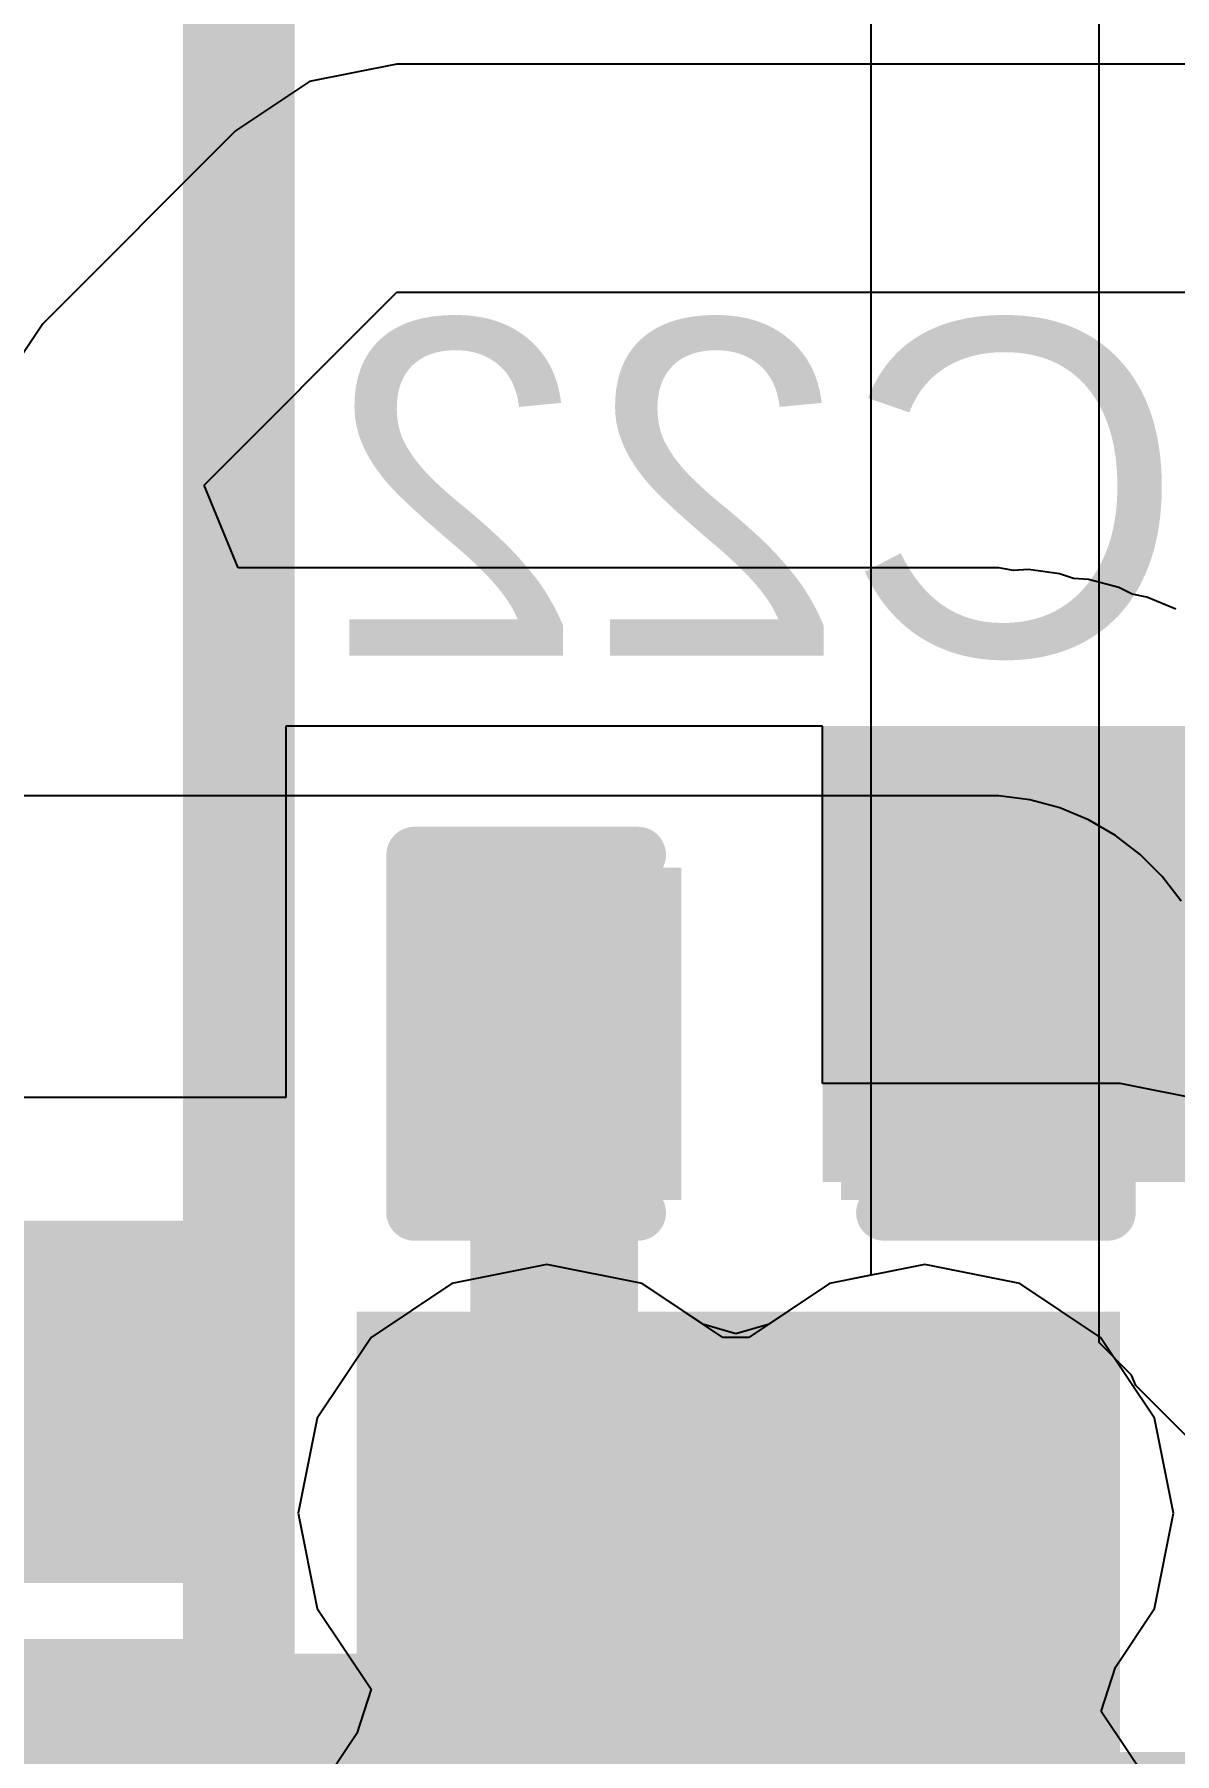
# Model space of a CAD drawing. Header units: inches. Extents: x 0 to 198, y 0 to 199.
# Drawn here: x 0.4381 to 0.5401, y 1.4124 to 1.5661 of the extents above; entities that cross this region are included whole.
import ezdxf

# ---------------------------------------------------------------- set-up
doc = ezdxf.new("R2010")
doc.units = ezdxf.units.IN
doc.header["$MEASUREMENT"] = 0
for name, color, linetype in [('Bottom Layer', 5, 'Continuous'), ('Bottom Overlay', 54, 'Continuous'), ('Bottom Paste', 16, 'Continuous'), ('Bottom Solder', 6, 'Continuous'), ('Drill Drawing', 1, 'Continuous'), ('Layer 1', 16, 'Continuous'), ('Layer 2', 76, 'Continuous'), ('Top Layer', 1, 'Continuous'), ('Top Overlay', 2, 'Continuous'), ('Via Holes', 16, 'Continuous')]:
    doc.layers.add(name, color=color, linetype=linetype)
doc.styles.add('Arial', font='', dxfattribs={"height": 0.2})
doc.styles.get('Arial').set_extended_font_data('Arial')

# ---------------------------------------------------------------- blocks, each defined once
blk = doc.blocks.new('BH_18650_B1BA002_19')
at = {"layer": 'Top Overlay'}
blk.add_lwpolyline([(-0.56498, -1.5175, 0.01, 0.01, 0), (-0.56498, 1.5175, 0.01, 0.01, 0)], format="xyseb", dxfattribs=at)
blk = doc.blocks.new('SOT_23_6_B_51')
at = {"layer": 'Bottom Layer'}
for points in [[(-0.07559, 0.04961), (-0.02756, 0.04961), (-0.02756, 0.0252), (-0.07559, 0.0252)], [(0.02756, 0.04961), (0.07559, 0.04961), (0.07559, 0.0252), (0.02756, 0.0252)], [(-0.07559, 0.01221), (-0.02756, 0.01221), (-0.02756, -0.0122), (-0.07559, -0.0122)], [(0.02756, 0.01221), (0.07559, 0.01221), (0.07559, -0.0122), (0.02756, -0.0122)], [(-0.07559, -0.0252), (-0.02756, -0.0252), (-0.02756, -0.04961), (-0.07559, -0.04961)], [(0.02756, -0.0252), (0.07559, -0.0252), (0.07559, -0.04961), (0.02756, -0.04961)]]:
    blk.add_hatch(color=5, dxfattribs=at).paths.add_polyline_path(points)
at = {"layer": 'Bottom Paste'}
for points in [[(-0.07559, 0.04961), (-0.02756, 0.04961), (-0.02756, 0.0252), (-0.07559, 0.0252)], [(0.02756, 0.04961), (0.07559, 0.04961), (0.07559, 0.0252), (0.02756, 0.0252)], [(-0.07559, 0.01221), (-0.02756, 0.01221), (-0.02756, -0.0122), (-0.07559, -0.0122)], [(0.02756, 0.01221), (0.07559, 0.01221), (0.07559, -0.0122), (0.02756, -0.0122)], [(-0.07559, -0.0252), (-0.02756, -0.0252), (-0.02756, -0.04961), (-0.07559, -0.04961)], [(0.02756, -0.0252), (0.07559, -0.0252), (0.07559, -0.04961), (0.02756, -0.04961)]]:
    blk.add_hatch(color=16, dxfattribs=at).paths.add_polyline_path(points)
at = {"layer": 'Bottom Solder'}
for points in [[(-0.07959, 0.05361), (-0.02356, 0.05361), (-0.02356, 0.0212), (-0.07959, 0.0212)], [(0.02356, 0.05361), (0.07959, 0.05361), (0.07959, 0.0212), (0.02356, 0.0212)], [(-0.07959, 0.01621), (-0.02356, 0.01621), (-0.02356, -0.0162), (-0.07959, -0.0162)], [(0.02356, 0.01621), (0.07959, 0.01621), (0.07959, -0.0162), (0.02356, -0.0162)], [(-0.07959, -0.0212), (-0.02356, -0.0212), (-0.02356, -0.05361), (-0.07959, -0.05361)], [(0.02356, -0.0212), (0.07959, -0.0212), (0.07959, -0.05361), (0.02356, -0.05361)]]:
    blk.add_hatch(color=6, dxfattribs=at).paths.add_polyline_path(points)
at = {"layer": 'Bottom Overlay'}
for points in [[(-0.035, 0.06, 0.005, 0.005, 0), (0.034, 0.06, 0.005, 0.005, 0)], [(-0.035, 0.05606, 0.005, 0.005, 0), (-0.035, 0.06, 0.005, 0.005, 0)], [(0.034, 0.05606, 0.005, 0.005, 0), (0.034, 0.06, 0.005, 0.005, 0)], [(-0.086, -0.033, 0.005, 0.005, 0), (-0.081, -0.038, 0.005, 0.005, 0)], [(-0.086, -0.043, 0.005, 0.005, 0), (-0.086, -0.033, 0.005, 0.005, 0)], [(-0.086, -0.043, 0.005, 0.005, 0), (-0.081, -0.038, 0.005, 0.005, 0)], [(-0.035, -0.06, 0.005, 0.005, 0), (-0.035, -0.05606, 0.005, 0.005, 0)], [(0.034, -0.06, 0.005, 0.005, 0), (0.034, -0.05606, 0.005, 0.005, 0)], [(-0.035, -0.06, 0.005, 0.005, 0), (0.034, -0.06, 0.005, 0.005, 0)]]:
    blk.add_lwpolyline(points, format="xyseb", dxfattribs=at)
for points in [[(-0.03625, 0.06, 0.0025, 0.0025, 1), (-0.03375, 0.06, 0.0025, 0.0025, 1)], [(-0.03625, 0.06, 0.0025, 0.0025, 1), (-0.03375, 0.06, 0.0025, 0.0025, 1)], [(0.03275, 0.06, 0.0025, 0.0025, 1), (0.03525, 0.06, 0.0025, 0.0025, 1)], [(0.03275, 0.06, 0.0025, 0.0025, 1), (0.03525, 0.06, 0.0025, 0.0025, 1)], [(-0.03625, 0.05606, 0.0025, 0.0025, 1), (-0.03375, 0.05606, 0.0025, 0.0025, 1)], [(0.03275, 0.05606, 0.0025, 0.0025, 1), (0.03525, 0.05606, 0.0025, 0.0025, 1)], [(-0.08725, -0.033, 0.0025, 0.0025, 1), (-0.08475, -0.033, 0.0025, 0.0025, 1)], [(-0.08725, -0.033, 0.0025, 0.0025, 1), (-0.08475, -0.033, 0.0025, 0.0025, 1)], [(-0.08225, -0.038, 0.0025, 0.0025, 1), (-0.07975, -0.038, 0.0025, 0.0025, 1)], [(-0.08225, -0.038, 0.0025, 0.0025, 1), (-0.07975, -0.038, 0.0025, 0.0025, 1)], [(-0.08725, -0.043, 0.0025, 0.0025, 1), (-0.08475, -0.043, 0.0025, 0.0025, 1)], [(-0.08725, -0.043, 0.0025, 0.0025, 1), (-0.08475, -0.043, 0.0025, 0.0025, 1)], [(-0.03625, -0.05606, 0.0025, 0.0025, 1), (-0.03375, -0.05606, 0.0025, 0.0025, 1)], [(0.03275, -0.05606, 0.0025, 0.0025, 1), (0.03525, -0.05606, 0.0025, 0.0025, 1)], [(-0.03625, -0.06, 0.0025, 0.0025, 1), (-0.03375, -0.06, 0.0025, 0.0025, 1)], [(-0.03625, -0.06, 0.0025, 0.0025, 1), (-0.03375, -0.06, 0.0025, 0.0025, 1)], [(0.03275, -0.06, 0.0025, 0.0025, 1), (0.03525, -0.06, 0.0025, 0.0025, 1)], [(0.03275, -0.06, 0.0025, 0.0025, 1), (0.03525, -0.06, 0.0025, 0.0025, 1)]]:
    blk.add_lwpolyline(points, format="xyseb", close=True, dxfattribs=at)
blk = doc.blocks.new('C___0402_B_355')
at = {"layer": 'Bottom Layer'}
for points in [[(-0.0095, 0.0125), (-0.0095, -0.0125), (-0.0275, -0.0125), (-0.0275, 0.0125)], [(0.0275, 0.0125), (0.0275, -0.0125), (0.0095, -0.0125), (0.0095, 0.0125)]]:
    blk.add_hatch(color=5, dxfattribs=at).paths.add_polyline_path(points)
at = {"layer": 'Bottom Paste'}
for points in [[(-0.0095, 0.0125), (-0.0095, -0.0125), (-0.0275, -0.0125), (-0.0275, 0.0125)], [(0.0275, 0.0125), (0.0275, -0.0125), (0.0095, -0.0125), (0.0095, 0.0125)]]:
    blk.add_hatch(color=16, dxfattribs=at).paths.add_polyline_path(points)
at = {"layer": 'Bottom Solder'}
for points in [[(-0.00714, 0.01486), (-0.00714, -0.01486), (-0.02986, -0.01486), (-0.02986, 0.01486)], [(0.02986, 0.01486), (0.02986, -0.01486), (0.00714, -0.01486), (0.00714, 0.01486)]]:
    blk.add_hatch(color=6, dxfattribs=at).paths.add_polyline_path(points)
at = {"layer": 'Bottom Overlay'}
for points in [[(-0.031, 0.016, 0.005, 0.005, 0), (-0.011, 0.016, 0.005, 0.005, 0)], [(-0.031, -0.016, 0.005, 0.005, 0), (-0.031, 0.016, 0.005, 0.005, 0)], [(0.011, 0.016, 0.005, 0.005, 0), (0.031, 0.016, 0.005, 0.005, 0)], [(0.031, -0.016, 0.005, 0.005, 0), (0.031, 0.016, 0.005, 0.005, 0)], [(-0.031, -0.016, 0.005, 0.005, 0), (-0.011, -0.016, 0.005, 0.005, 0)], [(0.011, -0.016, 0.005, 0.005, 0), (0.031, -0.016, 0.005, 0.005, 0)]]:
    blk.add_lwpolyline(points, format="xyseb", dxfattribs=at)
for points in [[(-0.03225, 0.016, 0.0025, 0.0025, 1), (-0.02975, 0.016, 0.0025, 0.0025, 1)], [(-0.03225, 0.016, 0.0025, 0.0025, 1), (-0.02975, 0.016, 0.0025, 0.0025, 1)], [(-0.01225, 0.016, 0.0025, 0.0025, 1), (-0.00975, 0.016, 0.0025, 0.0025, 1)], [(0.00975, 0.016, 0.0025, 0.0025, 1), (0.01225, 0.016, 0.0025, 0.0025, 1)], [(0.02975, 0.016, 0.0025, 0.0025, 1), (0.03225, 0.016, 0.0025, 0.0025, 1)], [(0.02975, 0.016, 0.0025, 0.0025, 1), (0.03225, 0.016, 0.0025, 0.0025, 1)], [(-0.03225, -0.016, 0.0025, 0.0025, 1), (-0.02975, -0.016, 0.0025, 0.0025, 1)], [(-0.03225, -0.016, 0.0025, 0.0025, 1), (-0.02975, -0.016, 0.0025, 0.0025, 1)], [(-0.01225, -0.016, 0.0025, 0.0025, 1), (-0.00975, -0.016, 0.0025, 0.0025, 1)], [(0.00975, -0.016, 0.0025, 0.0025, 1), (0.01225, -0.016, 0.0025, 0.0025, 1)], [(0.02975, -0.016, 0.0025, 0.0025, 1), (0.03225, -0.016, 0.0025, 0.0025, 1)], [(0.02975, -0.016, 0.0025, 0.0025, 1), (0.03225, -0.016, 0.0025, 0.0025, 1)]]:
    blk.add_lwpolyline(points, format="xyseb", close=True, dxfattribs=at)

msp = doc.modelspace()

# ---------------------------------------------------------------- hatches: boundary and pattern name
at = {"layer": 'Bottom Layer'}
for points in [[(0.50859, 1.46348), (0.59162, 1.46348), (0.59162, 1.50423), (0.50859, 1.50423)], [(0.46694, 1.38158), (0.53519, 1.38158), (0.53519, 1.45189), (0.46694, 1.45189)], [(0.40784, 1.39176), (0.535, 1.39176), (0.535, 1.42133), (0.40784, 1.42133)], [(0.43186, 1.39992), (0.5706, 1.39992), (0.5706, 1.41252), (0.43186, 1.41252)]]:
    msp.add_hatch(color=5, dxfattribs=at).paths.add_polyline_path(points)
h = msp.add_hatch(color=5, dxfattribs=at)
edge = h.paths.add_edge_path()
edge.add_arc((0.48394, 1.43386), 0.01181, 0, 360)
h = msp.add_hatch(color=5, dxfattribs=at)
edge = h.paths.add_edge_path()
edge.add_arc((0.51773, 1.43386), 0.01181, 0, 360)
at = {"layer": 'Layer 1'}
h = msp.add_hatch(color=16, dxfattribs=at)
edge = h.paths.add_edge_path()
edge.add_arc((0.48394, 1.43386), 0.01181, 0, 360)
h = msp.add_hatch(color=16, dxfattribs=at)
edge = h.paths.add_edge_path()
edge.add_arc((0.51773, 1.43386), 0.01181, 0, 360)
at = {"layer": 'Layer 2'}
h = msp.add_hatch(color=76, dxfattribs=at)
edge = h.paths.add_edge_path()
edge.add_arc((0.48394, 1.43386), 0.01181, 0, 360)
h = msp.add_hatch(color=76, dxfattribs=at)
edge = h.paths.add_edge_path()
edge.add_arc((0.51773, 1.43386), 0.01181, 0, 360)
at = {"layer": 'Top Layer'}
h = msp.add_hatch(color=1, dxfattribs=at)
edge = h.paths.add_edge_path()
edge.add_arc((0.48394, 1.43386), 0.01181, 0, 360)
h = msp.add_hatch(color=1, dxfattribs=at)
edge = h.paths.add_edge_path()
edge.add_arc((0.51773, 1.43386), 0.01181, 0, 360)
at = {"layer": 'Via Holes'}
h = msp.add_hatch(color=7, dxfattribs=at)
edge = h.paths.add_edge_path()
edge.add_arc((0.48394, 1.43386), 0.00591, 0, 360)
h = msp.add_hatch(color=7, dxfattribs=at)
edge = h.paths.add_edge_path()
edge.add_arc((0.51773, 1.43386), 0.00591, 0, 360)

# ---------------------------------------------------------------- linework, layer by layer
at = {"layer": 'Bottom Layer'}
for p, q in [((0.50859, 1.50423), (0.46059, 1.50423)), ((0.46059, 1.50423), (0.46059, 1.47103)), ((0.50859, 1.47228), (0.50859, 1.50423)), ((0.53519, 1.47228), (0.50859, 1.47228)), ((0.54299, 1.47073), (0.53519, 1.47228)), ((0.46059, 1.47103), (0.42717, 1.47103))]:
    msp.add_line(p, q, dxfattribs=at)
for points in [[(0.48459, 1.4355, 0.015, 0.015, 0), (0.48459, 1.47673, 0.015, 0.015, 0)], [(0.52009, 1.47427, 0.015, 0.015, 0), (0.52159, 1.47577, 0.015, 0.015, 0)], [(0.52159, 1.47673, 0.015, 0.015, 0), (0.58566, 1.47673, 0.015, 0.015, 0)], [(0.52159, 1.47577, 0.015, 0.015, 0), (0.52159, 1.47673, 0.015, 0.015, 0)], [(0.4813, 1.43221, 0.01, 0.01, 0), (0.48459, 1.4355, 0.01, 0.01, 0)]]:
    msp.add_lwpolyline(points, format="xyseb", dxfattribs=at)
for points in [[(0.48084, 1.47673, 0.0075, 0.0075, 1), (0.48834, 1.47673, 0.0075, 0.0075, 1)], [(0.51784, 1.47673, 0.0075, 0.0075, 1), (0.52534, 1.47673, 0.0075, 0.0075, 1)], [(0.51784, 1.47673, 0.0075, 0.0075, 1), (0.52534, 1.47673, 0.0075, 0.0075, 1)], [(0.51784, 1.47577, 0.0075, 0.0075, 1), (0.52534, 1.47577, 0.0075, 0.0075, 1)], [(0.51784, 1.47577, 0.0075, 0.0075, 1), (0.52534, 1.47577, 0.0075, 0.0075, 1)], [(0.51634, 1.47427, 0.0075, 0.0075, 1), (0.52384, 1.47427, 0.0075, 0.0075, 1)], [(0.48084, 1.4355, 0.0075, 0.0075, 1), (0.48834, 1.4355, 0.0075, 0.0075, 1)], [(0.48209, 1.4355, 0.005, 0.005, 1), (0.48709, 1.4355, 0.005, 0.005, 1)], [(0.4788, 1.43221, 0.005, 0.005, 1), (0.4838, 1.43221, 0.005, 0.005, 1)]]:
    msp.add_lwpolyline(points, format="xyseb", close=True, dxfattribs=at)
at = {"layer": 'Drill Drawing'}
for points in [[(0.47894, 1.43885, 0.002, 0.002, 0), (0.47894, 1.44386, 0.002, 0.002, 0)], [(0.47894, 1.44386, 0.002, 0.002, 0), (0.48894, 1.44386, 0.002, 0.002, 0)], [(0.48894, 1.43885, 0.002, 0.002, 0), (0.48894, 1.44386, 0.002, 0.002, 0)], [(0.51273, 1.43885, 0.002, 0.002, 0), (0.51273, 1.44386, 0.002, 0.002, 0)], [(0.51273, 1.44386, 0.002, 0.002, 0), (0.52273, 1.44386, 0.002, 0.002, 0)], [(0.52273, 1.43885, 0.002, 0.002, 0), (0.52273, 1.44386, 0.002, 0.002, 0)], [(0.48094, 1.43685, 0.002, 0.002, 0), (0.48094, 1.43986, 0.002, 0.002, 0)], [(0.48094, 1.43986, 0.002, 0.002, 0), (0.48694, 1.43986, 0.002, 0.002, 0)], [(0.48694, 1.43685, 0.002, 0.002, 0), (0.48694, 1.43986, 0.002, 0.002, 0)], [(0.51473, 1.43685, 0.002, 0.002, 0), (0.51473, 1.43986, 0.002, 0.002, 0)], [(0.51473, 1.43986, 0.002, 0.002, 0), (0.52073, 1.43986, 0.002, 0.002, 0)], [(0.52073, 1.43685, 0.002, 0.002, 0), (0.52073, 1.43986, 0.002, 0.002, 0)], [(0.47394, 1.42885, 0.002, 0.002, 0), (0.47394, 1.43885, 0.002, 0.002, 0)], [(0.47394, 1.43885, 0.002, 0.002, 0), (0.47894, 1.43885, 0.002, 0.002, 0)], [(0.48894, 1.43885, 0.002, 0.002, 0), (0.49394, 1.43885, 0.002, 0.002, 0)], [(0.49394, 1.42885, 0.002, 0.002, 0), (0.49394, 1.43885, 0.002, 0.002, 0)], [(0.50773, 1.42885, 0.002, 0.002, 0), (0.50773, 1.43885, 0.002, 0.002, 0)], [(0.50773, 1.43885, 0.002, 0.002, 0), (0.51273, 1.43885, 0.002, 0.002, 0)], [(0.52273, 1.43885, 0.002, 0.002, 0), (0.52773, 1.43885, 0.002, 0.002, 0)], [(0.52773, 1.42885, 0.002, 0.002, 0), (0.52773, 1.43885, 0.002, 0.002, 0)], [(0.47794, 1.43085, 0.002, 0.002, 0), (0.47794, 1.43685, 0.002, 0.002, 0)], [(0.47794, 1.43685, 0.002, 0.002, 0), (0.48094, 1.43685, 0.002, 0.002, 0)], [(0.48694, 1.43685, 0.002, 0.002, 0), (0.48994, 1.43685, 0.002, 0.002, 0)], [(0.48994, 1.43085, 0.002, 0.002, 0), (0.48994, 1.43685, 0.002, 0.002, 0)], [(0.51173, 1.43085, 0.002, 0.002, 0), (0.51173, 1.43685, 0.002, 0.002, 0)], [(0.51173, 1.43685, 0.002, 0.002, 0), (0.51473, 1.43685, 0.002, 0.002, 0)], [(0.52073, 1.43685, 0.002, 0.002, 0), (0.52373, 1.43685, 0.002, 0.002, 0)], [(0.52373, 1.43085, 0.002, 0.002, 0), (0.52373, 1.43685, 0.002, 0.002, 0)], [(0.47794, 1.43085, 0.002, 0.002, 0), (0.48094, 1.43085, 0.002, 0.002, 0)], [(0.48094, 1.42786, 0.002, 0.002, 0), (0.48094, 1.43085, 0.002, 0.002, 0)], [(0.48694, 1.43085, 0.002, 0.002, 0), (0.48994, 1.43085, 0.002, 0.002, 0)], [(0.48694, 1.42786, 0.002, 0.002, 0), (0.48694, 1.43085, 0.002, 0.002, 0)], [(0.51173, 1.43085, 0.002, 0.002, 0), (0.51473, 1.43085, 0.002, 0.002, 0)], [(0.51473, 1.42786, 0.002, 0.002, 0), (0.51473, 1.43085, 0.002, 0.002, 0)], [(0.52073, 1.43085, 0.002, 0.002, 0), (0.52373, 1.43085, 0.002, 0.002, 0)], [(0.52073, 1.42786, 0.002, 0.002, 0), (0.52073, 1.43085, 0.002, 0.002, 0)], [(0.47394, 1.42885, 0.002, 0.002, 0), (0.47894, 1.42885, 0.002, 0.002, 0)], [(0.47894, 1.42386, 0.002, 0.002, 0), (0.47894, 1.42885, 0.002, 0.002, 0)], [(0.48894, 1.42885, 0.002, 0.002, 0), (0.49394, 1.42885, 0.002, 0.002, 0)], [(0.48894, 1.42386, 0.002, 0.002, 0), (0.48894, 1.42885, 0.002, 0.002, 0)], [(0.50773, 1.42885, 0.002, 0.002, 0), (0.51273, 1.42885, 0.002, 0.002, 0)], [(0.51273, 1.42386, 0.002, 0.002, 0), (0.51273, 1.42885, 0.002, 0.002, 0)], [(0.52273, 1.42885, 0.002, 0.002, 0), (0.52773, 1.42885, 0.002, 0.002, 0)], [(0.52273, 1.42386, 0.002, 0.002, 0), (0.52273, 1.42885, 0.002, 0.002, 0)], [(0.48094, 1.42786, 0.002, 0.002, 0), (0.48694, 1.42786, 0.002, 0.002, 0)], [(0.51473, 1.42786, 0.002, 0.002, 0), (0.52073, 1.42786, 0.002, 0.002, 0)], [(0.47894, 1.42386, 0.002, 0.002, 0), (0.48894, 1.42386, 0.002, 0.002, 0)], [(0.51273, 1.42386, 0.002, 0.002, 0), (0.52273, 1.42386, 0.002, 0.002, 0)]]:
    msp.add_lwpolyline(points, format="xyseb", dxfattribs=at)
for points in [[(0.47844, 1.44386, 0.001, 0.001, 1), (0.47944, 1.44386, 0.001, 0.001, 1)], [(0.47844, 1.44386, 0.001, 0.001, 1), (0.47944, 1.44386, 0.001, 0.001, 1)], [(0.48844, 1.44386, 0.001, 0.001, 1), (0.48944, 1.44386, 0.001, 0.001, 1)], [(0.48844, 1.44386, 0.001, 0.001, 1), (0.48944, 1.44386, 0.001, 0.001, 1)], [(0.51223, 1.44386, 0.001, 0.001, 1), (0.51323, 1.44386, 0.001, 0.001, 1)], [(0.51223, 1.44386, 0.001, 0.001, 1), (0.51323, 1.44386, 0.001, 0.001, 1)], [(0.52223, 1.44386, 0.001, 0.001, 1), (0.52323, 1.44386, 0.001, 0.001, 1)], [(0.52223, 1.44386, 0.001, 0.001, 1), (0.52323, 1.44386, 0.001, 0.001, 1)], [(0.48044, 1.43986, 0.001, 0.001, 1), (0.48144, 1.43986, 0.001, 0.001, 1)], [(0.48044, 1.43986, 0.001, 0.001, 1), (0.48144, 1.43986, 0.001, 0.001, 1)], [(0.48644, 1.43986, 0.001, 0.001, 1), (0.48744, 1.43986, 0.001, 0.001, 1)], [(0.48644, 1.43986, 0.001, 0.001, 1), (0.48744, 1.43986, 0.001, 0.001, 1)], [(0.51423, 1.43986, 0.001, 0.001, 1), (0.51523, 1.43986, 0.001, 0.001, 1)], [(0.51423, 1.43986, 0.001, 0.001, 1), (0.51523, 1.43986, 0.001, 0.001, 1)], [(0.52023, 1.43986, 0.001, 0.001, 1), (0.52123, 1.43986, 0.001, 0.001, 1)], [(0.52023, 1.43986, 0.001, 0.001, 1), (0.52123, 1.43986, 0.001, 0.001, 1)], [(0.47344, 1.43885, 0.001, 0.001, 1), (0.47444, 1.43885, 0.001, 0.001, 1)], [(0.47344, 1.43885, 0.001, 0.001, 1), (0.47444, 1.43885, 0.001, 0.001, 1)], [(0.47844, 1.43885, 0.001, 0.001, 1), (0.47944, 1.43885, 0.001, 0.001, 1)], [(0.47844, 1.43885, 0.001, 0.001, 1), (0.47944, 1.43885, 0.001, 0.001, 1)], [(0.48844, 1.43885, 0.001, 0.001, 1), (0.48944, 1.43885, 0.001, 0.001, 1)], [(0.48844, 1.43885, 0.001, 0.001, 1), (0.48944, 1.43885, 0.001, 0.001, 1)], [(0.49344, 1.43885, 0.001, 0.001, 1), (0.49444, 1.43885, 0.001, 0.001, 1)], [(0.49344, 1.43885, 0.001, 0.001, 1), (0.49444, 1.43885, 0.001, 0.001, 1)], [(0.50723, 1.43885, 0.001, 0.001, 1), (0.50823, 1.43885, 0.001, 0.001, 1)], [(0.50723, 1.43885, 0.001, 0.001, 1), (0.50823, 1.43885, 0.001, 0.001, 1)], [(0.51223, 1.43885, 0.001, 0.001, 1), (0.51323, 1.43885, 0.001, 0.001, 1)], [(0.51223, 1.43885, 0.001, 0.001, 1), (0.51323, 1.43885, 0.001, 0.001, 1)], [(0.52223, 1.43885, 0.001, 0.001, 1), (0.52323, 1.43885, 0.001, 0.001, 1)], [(0.52223, 1.43885, 0.001, 0.001, 1), (0.52323, 1.43885, 0.001, 0.001, 1)], [(0.52723, 1.43885, 0.001, 0.001, 1), (0.52823, 1.43885, 0.001, 0.001, 1)], [(0.52723, 1.43885, 0.001, 0.001, 1), (0.52823, 1.43885, 0.001, 0.001, 1)], [(0.47744, 1.43685, 0.001, 0.001, 1), (0.47844, 1.43685, 0.001, 0.001, 1)], [(0.47744, 1.43685, 0.001, 0.001, 1), (0.47844, 1.43685, 0.001, 0.001, 1)], [(0.48044, 1.43685, 0.001, 0.001, 1), (0.48144, 1.43685, 0.001, 0.001, 1)], [(0.48044, 1.43685, 0.001, 0.001, 1), (0.48144, 1.43685, 0.001, 0.001, 1)], [(0.48644, 1.43685, 0.001, 0.001, 1), (0.48744, 1.43685, 0.001, 0.001, 1)], [(0.48644, 1.43685, 0.001, 0.001, 1), (0.48744, 1.43685, 0.001, 0.001, 1)], [(0.48944, 1.43685, 0.001, 0.001, 1), (0.49044, 1.43685, 0.001, 0.001, 1)], [(0.48944, 1.43685, 0.001, 0.001, 1), (0.49044, 1.43685, 0.001, 0.001, 1)], [(0.51123, 1.43685, 0.001, 0.001, 1), (0.51223, 1.43685, 0.001, 0.001, 1)], [(0.51123, 1.43685, 0.001, 0.001, 1), (0.51223, 1.43685, 0.001, 0.001, 1)], [(0.51423, 1.43685, 0.001, 0.001, 1), (0.51523, 1.43685, 0.001, 0.001, 1)], [(0.51423, 1.43685, 0.001, 0.001, 1), (0.51523, 1.43685, 0.001, 0.001, 1)], [(0.52023, 1.43685, 0.001, 0.001, 1), (0.52123, 1.43685, 0.001, 0.001, 1)], [(0.52023, 1.43685, 0.001, 0.001, 1), (0.52123, 1.43685, 0.001, 0.001, 1)], [(0.52323, 1.43685, 0.001, 0.001, 1), (0.52423, 1.43685, 0.001, 0.001, 1)], [(0.52323, 1.43685, 0.001, 0.001, 1), (0.52423, 1.43685, 0.001, 0.001, 1)], [(0.47744, 1.43085, 0.001, 0.001, 1), (0.47844, 1.43085, 0.001, 0.001, 1)], [(0.47744, 1.43085, 0.001, 0.001, 1), (0.47844, 1.43085, 0.001, 0.001, 1)], [(0.48044, 1.43085, 0.001, 0.001, 1), (0.48144, 1.43085, 0.001, 0.001, 1)], [(0.48044, 1.43085, 0.001, 0.001, 1), (0.48144, 1.43085, 0.001, 0.001, 1)], [(0.48644, 1.43085, 0.001, 0.001, 1), (0.48744, 1.43085, 0.001, 0.001, 1)], [(0.48644, 1.43085, 0.001, 0.001, 1), (0.48744, 1.43085, 0.001, 0.001, 1)], [(0.48944, 1.43085, 0.001, 0.001, 1), (0.49044, 1.43085, 0.001, 0.001, 1)], [(0.48944, 1.43085, 0.001, 0.001, 1), (0.49044, 1.43085, 0.001, 0.001, 1)], [(0.51123, 1.43085, 0.001, 0.001, 1), (0.51223, 1.43085, 0.001, 0.001, 1)], [(0.51123, 1.43085, 0.001, 0.001, 1), (0.51223, 1.43085, 0.001, 0.001, 1)], [(0.51423, 1.43085, 0.001, 0.001, 1), (0.51523, 1.43085, 0.001, 0.001, 1)], [(0.51423, 1.43085, 0.001, 0.001, 1), (0.51523, 1.43085, 0.001, 0.001, 1)], [(0.52023, 1.43085, 0.001, 0.001, 1), (0.52123, 1.43085, 0.001, 0.001, 1)], [(0.52023, 1.43085, 0.001, 0.001, 1), (0.52123, 1.43085, 0.001, 0.001, 1)], [(0.52323, 1.43085, 0.001, 0.001, 1), (0.52423, 1.43085, 0.001, 0.001, 1)], [(0.52323, 1.43085, 0.001, 0.001, 1), (0.52423, 1.43085, 0.001, 0.001, 1)], [(0.47344, 1.42885, 0.001, 0.001, 1), (0.47444, 1.42885, 0.001, 0.001, 1)], [(0.47344, 1.42885, 0.001, 0.001, 1), (0.47444, 1.42885, 0.001, 0.001, 1)], [(0.47844, 1.42885, 0.001, 0.001, 1), (0.47944, 1.42885, 0.001, 0.001, 1)], [(0.47844, 1.42885, 0.001, 0.001, 1), (0.47944, 1.42885, 0.001, 0.001, 1)], [(0.48844, 1.42885, 0.001, 0.001, 1), (0.48944, 1.42885, 0.001, 0.001, 1)], [(0.48844, 1.42885, 0.001, 0.001, 1), (0.48944, 1.42885, 0.001, 0.001, 1)], [(0.49344, 1.42885, 0.001, 0.001, 1), (0.49444, 1.42885, 0.001, 0.001, 1)], [(0.49344, 1.42885, 0.001, 0.001, 1), (0.49444, 1.42885, 0.001, 0.001, 1)], [(0.50723, 1.42885, 0.001, 0.001, 1), (0.50823, 1.42885, 0.001, 0.001, 1)], [(0.50723, 1.42885, 0.001, 0.001, 1), (0.50823, 1.42885, 0.001, 0.001, 1)], [(0.51223, 1.42885, 0.001, 0.001, 1), (0.51323, 1.42885, 0.001, 0.001, 1)], [(0.51223, 1.42885, 0.001, 0.001, 1), (0.51323, 1.42885, 0.001, 0.001, 1)], [(0.52223, 1.42885, 0.001, 0.001, 1), (0.52323, 1.42885, 0.001, 0.001, 1)], [(0.52223, 1.42885, 0.001, 0.001, 1), (0.52323, 1.42885, 0.001, 0.001, 1)], [(0.52723, 1.42885, 0.001, 0.001, 1), (0.52823, 1.42885, 0.001, 0.001, 1)], [(0.52723, 1.42885, 0.001, 0.001, 1), (0.52823, 1.42885, 0.001, 0.001, 1)], [(0.48044, 1.42786, 0.001, 0.001, 1), (0.48144, 1.42786, 0.001, 0.001, 1)], [(0.48044, 1.42786, 0.001, 0.001, 1), (0.48144, 1.42786, 0.001, 0.001, 1)], [(0.48644, 1.42786, 0.001, 0.001, 1), (0.48744, 1.42786, 0.001, 0.001, 1)], [(0.48644, 1.42786, 0.001, 0.001, 1), (0.48744, 1.42786, 0.001, 0.001, 1)], [(0.51423, 1.42786, 0.001, 0.001, 1), (0.51523, 1.42786, 0.001, 0.001, 1)], [(0.51423, 1.42786, 0.001, 0.001, 1), (0.51523, 1.42786, 0.001, 0.001, 1)], [(0.52023, 1.42786, 0.001, 0.001, 1), (0.52123, 1.42786, 0.001, 0.001, 1)], [(0.52023, 1.42786, 0.001, 0.001, 1), (0.52123, 1.42786, 0.001, 0.001, 1)], [(0.47844, 1.42386, 0.001, 0.001, 1), (0.47944, 1.42386, 0.001, 0.001, 1)], [(0.47844, 1.42386, 0.001, 0.001, 1), (0.47944, 1.42386, 0.001, 0.001, 1)], [(0.48844, 1.42386, 0.001, 0.001, 1), (0.48944, 1.42386, 0.001, 0.001, 1)], [(0.48844, 1.42386, 0.001, 0.001, 1), (0.48944, 1.42386, 0.001, 0.001, 1)], [(0.51223, 1.42386, 0.001, 0.001, 1), (0.51323, 1.42386, 0.001, 0.001, 1)], [(0.51223, 1.42386, 0.001, 0.001, 1), (0.51323, 1.42386, 0.001, 0.001, 1)], [(0.52223, 1.42386, 0.001, 0.001, 1), (0.52323, 1.42386, 0.001, 0.001, 1)], [(0.52223, 1.42386, 0.001, 0.001, 1), (0.52323, 1.42386, 0.001, 0.001, 1)]]:
    msp.add_lwpolyline(points, format="xyseb", close=True, dxfattribs=at)
at = {"layer": 'Layer 1'}
for p, q in [((0.48394, 1.45609), (0.47543, 1.4544)), ((0.49245, 1.4544), (0.48394, 1.45609)), ((0.51773, 1.45609), (0.50922, 1.4544)), ((0.52624, 1.4544), (0.51773, 1.45609)), ((0.47543, 1.4544), (0.46822, 1.44958)), ((0.49967, 1.44958), (0.49245, 1.4544)), ((0.50922, 1.4544), (0.502, 1.44958)), ((0.53345, 1.44958), (0.52624, 1.4544)), ((0.46822, 1.44958), (0.4634, 1.44237)), ((0.502, 1.44958), (0.49967, 1.44958)), ((0.53827, 1.44237), (0.53345, 1.44958)), ((0.4634, 1.44237), (0.46171, 1.43386)), ((0.53996, 1.43386), (0.53827, 1.44237)), ((0.46171, 1.43386), (0.4634, 1.42534)), ((0.53827, 1.42534), (0.53996, 1.43386)), ((0.4634, 1.42534), (0.46822, 1.41813)), ((0.53478, 1.42011), (0.53827, 1.42534)), ((0.53351, 1.41615), (0.53478, 1.42011)), ((0.46822, 1.41813), (0.46695, 1.41417)), ((0.53833, 1.40893), (0.53351, 1.41615)), ((0.46695, 1.41417), (0.46345, 1.40893))]:
    msp.add_line(p, q, dxfattribs=at)
at = {"layer": 'Layer 2'}
for p, q in [((0.47051, 1.5634), (0.46271, 1.56185)), ((1.52807, 1.5634), (0.47051, 1.5634)), ((0.46271, 1.56185), (0.45609, 1.55743)), ((0.45609, 1.55743), (0.43887, 1.5402)), ((0.45329, 1.52578), (0.47051, 1.54301)), ((0.47051, 1.54301), (1.52807, 1.54301)), ((0.43887, 1.5402), (0.43445, 1.53359)), ((0.45635, 1.51839), (0.45329, 1.52578)), ((0.52434, 1.51839), (0.45635, 1.51839)), ((0.52566, 1.51813), (0.52434, 1.51839)), ((0.527, 1.51822), (0.52566, 1.51813)), ((0.52977, 1.51785), (0.527, 1.51822)), ((0.53104, 1.51742), (0.52977, 1.51785)), ((0.53238, 1.51733), (0.53104, 1.51742)), ((0.53508, 1.51661), (0.53238, 1.51733)), ((0.53628, 1.51602), (0.53508, 1.51661)), ((0.5376, 1.51575), (0.53628, 1.51602)), ((0.54018, 1.51469), (0.5376, 1.51575)), ((0.52295, 1.498), (0.31699, 1.498)), ((0.52434, 1.498), (0.52295, 1.498)), ((0.52295, 1.498), (0.52295, 1.498)), ((0.52711, 1.49764), (0.52434, 1.498)), ((0.5298, 1.49691), (0.52711, 1.49764)), ((0.53237, 1.49585), (0.5298, 1.49691)), ((0.53479, 1.49445), (0.53237, 1.49585)), ((0.537, 1.49276), (0.53479, 1.49445)), ((0.53897, 1.49078), (0.537, 1.49276)), ((0.54067, 1.48857), (0.53897, 1.49078))]:
    msp.add_line(p, q, dxfattribs=at)
at = {"layer": 'Top Layer'}
for p, q in [((0.51292, 2.47), (0.51292, 1.45514)), ((0.53331, 1.44912), (0.53331, 2.47)), ((0.48394, 1.45609), (0.47543, 1.4544)), ((0.49245, 1.4544), (0.48394, 1.45609)), ((0.47543, 1.4544), (0.46822, 1.44958)), ((0.49796, 1.45073), (0.49245, 1.4544)), ((0.50922, 1.4544), (0.50372, 1.45073)), ((0.51292, 1.45514), (0.50922, 1.4544)), ((0.46822, 1.44958), (0.4634, 1.44237)), ((0.50084, 1.44991), (0.49796, 1.45073)), ((0.50372, 1.45073), (0.50084, 1.44991)), ((0.53622, 1.44621), (0.53331, 1.44912)), ((0.5366, 1.44529), (0.53622, 1.44621)), ((0.56936, 1.41252), (0.5366, 1.44529)), ((0.4634, 1.44237), (0.46171, 1.43386)), ((0.46171, 1.43386), (0.4634, 1.42534)), ((0.4634, 1.42534), (0.46822, 1.41813)), ((0.46822, 1.41813), (0.46695, 1.41417)), ((0.46695, 1.41417), (0.46345, 1.40893))]:
    msp.add_line(p, q, dxfattribs=at)

# ---------------------------------------------------------------- block references
for name, p in [('BH_18650_B1BA002_19', (1.02138, 2.36441)), ('C___0402_B_355', (0.50309, 1.47673)), ('SOT_23_6_B_51', (0.38028, 1.40642))]:
    msp.add_blockref(name, p)

# ---------------------------------------------------------------- texts
at = {"layer": 'Bottom Overlay', "style": 'Arial', "text_generation_flag": 2}
msp.add_text('C22', height=0.03, dxfattribs=at).set_placement((0.54105, 1.51053))

doc.saveas('drawing.dxf')
